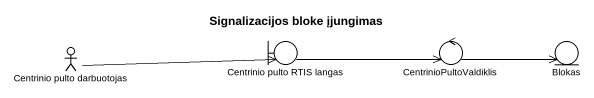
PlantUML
@startuml
title Signalizacijos bloke įjungimas
actor "Centrinio pulto darbuotojas" as Centrinio_pulto_darbuotojas
boundary "Centrinio pulto RTIS langas" as Centrinio_pulto_RTIS_langas
control CentrinioPultoValdiklis
entity Blokas
Centrinio_pulto_darbuotojas -right-> Centrinio_pulto_RTIS_langas
Centrinio_pulto_RTIS_langas -right-> CentrinioPultoValdiklis
CentrinioPultoValdiklis -right-> Blokas
@enduml
